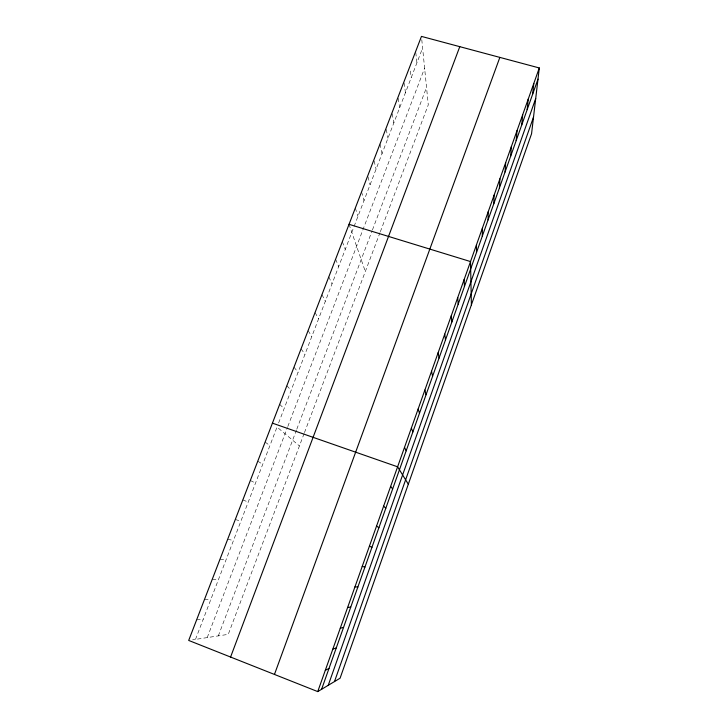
<?xml version="1.0" encoding="UTF-8"?>
<svg xmlns="http://www.w3.org/2000/svg" width="728" height="728" viewBox="0 0 728 728"><rect width="100%" height="100%" fill="white"/><g stroke="black" fill="none" stroke-linecap="round" stroke-linejoin="round"><path stroke-width="0.55" stroke-dasharray="3.64 2.73" d="M304.077 433.642L228.264 634.352L192.583 639.848M304.468 432.614L379.971 232.723M380.353 231.713L428.273 104.85L421.558 37.456M218.327 635.881L296.414 430.184M296.796 429.183L372.044 230.985M372.445 229.93L426.535 87.433M207.225 637.591L287.414 427.545M287.815 426.499L424.615 68.159M195.495 639.393L277.04 427.045L299.436 445.946M278.615 422.959L353.726 227.364M354.108 226.363L422.613 47.993M196.633 619.856L203.212 619.3M204.495 599.444L210.865 599.362M212.294 579.206L218.464 579.597M220.029 559.131L225.989 559.987M227.7 539.221L233.461 540.531M235.308 519.474L240.868 521.239M242.852 499.899L248.221 502.093M250.341 480.471L255.51 483.11M257.757 461.206L262.744 464.273M265.129 442.096L269.924 445.582M279.67 404.349L284.111 408.645M286.859 385.694L291.118 390.399M293.994 367.194L298.071 372.29M301.064 348.839L304.968 354.318M308.081 330.63L311.821 336.491M315.042 312.558L318.609 318.8M321.949 294.631L325.352 301.246M328.801 276.849L332.041 283.82M335.599 259.204L338.684 266.539M342.351 241.696L345.272 249.376M349.04 224.315L365.32 271.517M355.319 208.035L357.939 216.389M361.552 191.864L364.027 200.537M367.995 176.813L370.07 184.794M374.119 160.906L376.076 169.169M379.971 144.053L382.036 153.644M386.24 129.447L387.951 138.238M392.21 113.768L393.83 122.932M398.171 98.307L399.663 107.735M404.076 82.965L405.46 92.647M410.374 71.035L411.22 77.659M415.77 52.489L416.935 62.772"/><path stroke-width="1.09" d="M482.3 236.172L482.409 228.11M488.042 219.956L488.288 211.557M493.757 203.858L494.121 195.131M499.426 187.879L499.918 178.833M505.05 172.008L505.669 162.644M510.637 156.256L511.375 146.574M516.188 140.613L517.044 130.631M521.694 125.079L522.668 114.787M527.163 109.655L528.255 99.072M532.596 94.34L533.797 83.456M539.302 67.959L531.558 133.779L340.085 678.214L317.745 691.6L188.698 640.44L421.457 36.4L539.302 67.959L317.745 691.6M334.489 681.563L533.524 117.072M321.594 689.298L537.992 79.134M328.228 685.321L535.708 98.544M274.456 674.437L499.854 57.394M230.585 657.047L459.787 46.665M325.325 670.288L328.974 668.504M332.833 649.149L336.281 647.884M340.276 628.2L343.534 627.436M347.656 607.425L350.723 607.152M354.973 586.832L357.858 587.05M362.226 566.402L364.928 567.103M349.04 224.315L470.525 261.57L471.389 304.877M272.427 423.15L397.606 466.812L408.317 484.202M369.424 546.155L371.944 547.32M376.558 526.071L378.906 527.7M383.629 506.151L385.804 508.244M390.645 486.404L392.647 488.943M404.504 447.392L406.179 450.805M411.356 428.119L412.858 431.959M418.145 409.009L419.483 413.276M424.879 390.053L426.062 394.731M431.558 371.253L432.587 376.34M438.183 352.607L439.057 358.085M444.753 334.106L445.481 339.976M451.269 315.752L451.851 322.013M457.739 297.552L458.176 304.195M464.155 279.488L464.446 286.504M476.485 244.772L476.503 252.507"/></g></svg>
